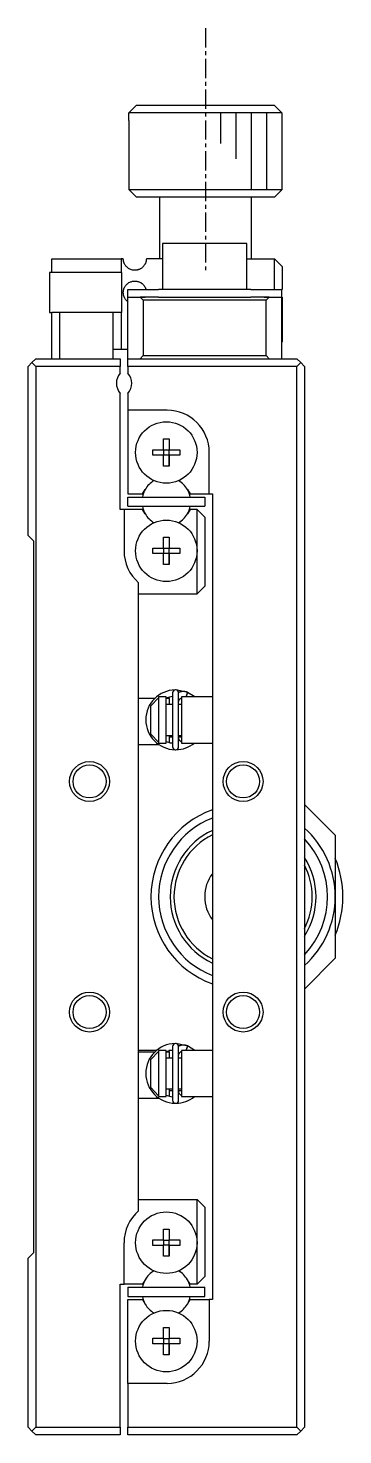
# Model space of a CAD drawing. Extents: x 10 to 386, y 10 to 240.
# Drawn here: x 35.8 to 56.2, y 100.8 to 192.2 of the extents above; entities that cross this region are included whole.
import ezdxf

# ---------------------------------------------------------------- set-up
doc = ezdxf.new("R2010")
doc.units = 0
doc.linetypes.add('CENTER', pattern=[2, 1.25, -0.25, 0.25, -0.25])
doc.layers.get('0').update_dxf_attribs({"linetype": 'CONTINUOUS'})
doc.layers.add('CENTER', color=1, linetype='CENTER')

msp = doc.modelspace()

# ---------------------------------------------------------------- linework, layer by layer
at = {"color": 7, "linetype": 'CONTINUOUS'}
for p, q in [((42.316026, 186.75), (42.817814, 187.25)), ((42.316026, 186.25), (42.316026, 186.75)), ((52.283975, 186.75), (42.316026, 186.75)), ((42.817814, 187.25), (51.782187, 187.25)), ((51.782187, 187.25), (52.283975, 186.75)), ((52.283975, 186.75), (52.283975, 186.25)), ((42.300001, 186.25), (42.316026, 186.25)), ((42.300001, 186.25), (42.300001, 181.75)), ((52.283975, 186.25), (52.300001, 186.25)), ((52.300001, 181.75), (52.300001, 186.25)), ((42.300001, 181.75), (52.300001, 181.75)), ((42.300001, 181.75), (42.800001, 181.25)), ((51.800001, 181.25), (42.800001, 181.25)), ((44.300001, 181.25), (44.300001, 177.25)), ((50.300001, 177.25), (50.300001, 181.25)), ((51.800001, 181.25), (52.300001, 181.75)), ((50.000001, 178.25), (44.500001, 178.25)), ((44.500001, 178.25), (44.500001, 175.25)), ((50.000001, 175.25), (50.000001, 178.25)), ((37.300001, 177.25), (41.8, 177.25)), ((37.300001, 176.35), (37.300001, 177.25)), ((41.8, 177.25), (41.8, 176.35)), ((41.95, 177.25), (41.8, 177.25)), ((41.950105, 177.237609), (41.95, 177.25)), ((41.950414, 177.225229), (41.950105, 177.237609)), ((41.950923, 177.212906), (41.950414, 177.225229)), ((41.951625, 177.200687), (41.950923, 177.212906)), ((41.952517, 177.188617), (41.951625, 177.200687)), ((41.95394, 177.173249), (41.952517, 177.188617)), ((41.955653, 177.158135), (41.95394, 177.173249)), ((41.957635, 177.143304), (41.955653, 177.158135)), ((41.959866, 177.128788), (41.957635, 177.143304)), ((41.962323, 177.114617), (41.959866, 177.128788)), ((41.964986, 177.100822), (41.962323, 177.114617)), ((41.971191, 177.072914), (41.964986, 177.100822)), ((41.978156, 177.046292), (41.971191, 177.072914)), ((41.985806, 177.020881), (41.978156, 177.046292)), ((41.994066, 176.996601), (41.985806, 177.020881)), ((42.002863, 176.973377), (41.994066, 176.996601)), ((42.012122, 176.95113), (42.002863, 176.973377)), ((42.031822, 176.909322), (42.012122, 176.95113)), ((42.053223, 176.870262), (42.031822, 176.909322)), ((42.0762, 176.83362), (42.053223, 176.870262)), ((42.107046, 176.790714), (42.0762, 176.83362)), ((42.140252, 176.750753), (42.107046, 176.790714)), ((42.175758, 176.713617), (42.140252, 176.750753)), ((42.213506, 176.679191), (42.175758, 176.713617)), ((42.252362, 176.648227), (42.213506, 176.679191)), ((42.293395, 176.619769), (42.252362, 176.648227)), ((42.336563, 176.593933), (42.293395, 176.619769)), ((43.078987, 176.602847), (43.047313, 176.585301)), ((43.110226, 176.622173), (43.078987, 176.602847)), ((43.140876, 176.643279), (43.110226, 176.622173)), ((43.170784, 176.666165), (43.140876, 176.643279)), ((43.197583, 176.688853), (43.170784, 176.666165)), ((43.223655, 176.713139), (43.197583, 176.688853)), ((43.248858, 176.73895), (43.223655, 176.713139)), ((43.273049, 176.766213), (43.248858, 176.73895)), ((43.296086, 176.794855), (43.273049, 176.766213)), ((43.317825, 176.824803), (43.296086, 176.794855)), ((43.333138, 176.847963), (43.317825, 176.824803)), ((43.347678, 176.871837), (43.333138, 176.847963)), ((43.361394, 176.896369), (43.347678, 176.871837)), ((43.374235, 176.921507), (43.361394, 176.896369)), ((43.38586, 176.946531), (43.374235, 176.921507)), ((43.396608, 176.972095), (43.38586, 176.946531)), ((43.406443, 176.998135), (43.396608, 176.972095)), ((43.415326, 177.024591), (43.406443, 176.998135)), ((43.423459, 177.052253), (43.415326, 177.024591)), ((43.430547, 177.08031), (43.423459, 177.052253)), ((43.436564, 177.108683), (43.430547, 177.08031)), ((43.441484, 177.137295), (43.436564, 177.108683)), ((43.445198, 177.165283), (43.441484, 177.137295)), ((43.447861, 177.193447), (43.445198, 177.165283)), ((43.449464, 177.221711), (43.447861, 177.193447)), ((43.45, 177.25), (43.449464, 177.221711)), ((44.500001, 177.25), (43.45, 177.25)), ((50.000001, 177.25), (51.8, 177.25)), ((51.8, 175.25), (51.8, 177.25)), ((52.3, 176.75), (51.8, 177.25)), ((52.3, 176.75), (52.3, 175.25)), ((37.150001, 176.35), (37.15, 173.75)), ((41.850001, 176.35), (37.150001, 176.35)), ((41.85, 173.75), (41.850001, 176.35)), ((42.267207, 175.662534), (42.31646, 175.69452)), ((42.31646, 175.69452), (42.368618, 175.722819)), ((42.381823, 176.570837), (42.336563, 176.593933)), ((42.368618, 175.722819), (42.410688, 175.741954)), ((42.431668, 176.549643), (42.381823, 176.570837)), ((42.410688, 175.741954), (42.454504, 175.758687)), ((42.483842, 176.531823), (42.431668, 176.549643)), ((42.454504, 175.758687), (42.499989, 175.772841)), ((42.538225, 176.517655), (42.483842, 176.531823)), ((42.499989, 175.772841), (42.547071, 175.784243)), ((42.579284, 176.509779), (42.538225, 176.517655)), ((42.547071, 175.784243), (42.592421, 175.792236)), ((42.621489, 176.504121), (42.579284, 176.509779)), ((42.592421, 175.792236), (42.639228, 175.797515)), ((42.664734, 176.50083), (42.621489, 176.504121)), ((42.639228, 175.797515), (42.6873, 175.799872)), ((42.708912, 176.500053), (42.664734, 176.50083)), ((42.6873, 175.799872), (42.736448, 175.799101)), ((42.753915, 176.501942), (42.708912, 176.500053)), ((42.736448, 175.799101), (42.786481, 175.794994)), ((42.799707, 176.506659), (42.753915, 176.501942)), ((42.786481, 175.794994), (42.837207, 175.787343)), ((42.846089, 176.514366), (42.799707, 176.506659)), ((42.837207, 175.787343), (42.877221, 175.778759)), ((42.880212, 176.521975), (42.846089, 176.514366)), ((42.877221, 175.778759), (42.917494, 175.76777)), ((42.914532, 176.531342), (42.880212, 176.521975)), ((42.948927, 176.542517), (42.914532, 176.531342)), ((42.917494, 175.76777), (42.957839, 175.754286)), ((42.983272, 176.555552), (42.948927, 176.542517)), ((42.957839, 175.754286), (42.988852, 175.742142)), ((43.015357, 176.569536), (42.983272, 176.555552)), ((42.988852, 175.742142), (43.019779, 175.728405)), ((43.047313, 176.585301), (43.015357, 176.569536)), ((43.019779, 175.728405), (43.050497, 175.713059)), ((43.050497, 175.713059), (43.080887, 175.696085)), ((43.080887, 175.696085), (43.105119, 175.68117)), ((43.105119, 175.68117), (43.129051, 175.66515)), ((41.950004, 175.052242), (41.950109, 175.0627)), ((41.950045, 175.041789), (41.950004, 175.052242)), ((41.95024, 175.031085), (41.950045, 175.041789)), ((41.950109, 175.0627), (41.950358, 175.073134)), ((41.950586, 175.020409), (41.95024, 175.031085)), ((41.950358, 175.073134), (41.95075, 175.083513)), ((41.95108, 175.009792), (41.950586, 175.020409)), ((41.95075, 175.083513), (41.951302, 175.094149)), ((41.951719, 174.999264), (41.95108, 175.009792)), ((41.951302, 175.094149), (41.951999, 175.104708)), ((41.952759, 174.985743), (41.951719, 174.999264)), ((41.951999, 175.104708), (41.952837, 175.115167)), ((41.954026, 174.972403), (41.952759, 174.985743)), ((41.952837, 175.115167), (41.95381, 175.125499)), ((41.95381, 175.125499), (41.955249, 175.138565)), ((41.955507, 174.959288), (41.954026, 174.972403)), ((41.955249, 175.138565), (41.95689, 175.151416)), ((41.957649, 174.943166), (41.955507, 174.959288)), ((41.95689, 175.151416), (41.95872, 175.16403)), ((41.96009, 174.927404), (41.957649, 174.943166)), ((41.95872, 175.16403), (41.960726, 175.176384)), ((41.962805, 174.912015), (41.96009, 174.927404)), ((41.960726, 175.176384), (41.963739, 175.192897)), ((41.965771, 174.897013), (41.962805, 174.912015)), ((41.963739, 175.192897), (41.967039, 175.208956)), ((41.968965, 174.88241), (41.965771, 174.897013)), ((41.967039, 175.208956), (41.970597, 175.224556)), ((41.972363, 174.868221), (41.968965, 174.88241)), ((41.970597, 175.224556), (41.977894, 175.252702)), ((41.98019, 174.839303), (41.972363, 174.868221)), ((41.977894, 175.252702), (41.985937, 175.27952)), ((41.988801, 174.811799), (41.98019, 174.839303)), ((41.985937, 175.27952), (41.994661, 175.305102)), ((41.998119, 174.785602), (41.988801, 174.811799)), ((41.994661, 175.305102), (42.003999, 175.329544)), ((42.008069, 174.760604), (41.998119, 174.785602)), ((42.003999, 175.329544), (42.013886, 175.352937)), ((42.013886, 175.352937), (42.024256, 175.375377)), ((42.024256, 175.375377), (42.050803, 175.425782)), ((42.050803, 175.425782), (42.07997, 175.472476)), ((42.07997, 175.472476), (42.111662, 175.515704)), ((42.111662, 175.515704), (42.145782, 175.555712)), ((42.145782, 175.555712), (42.182235, 175.592745)), ((42.182235, 175.592745), (42.220924, 175.627049)), ((42.220924, 175.627049), (42.267207, 175.662534)), ((42.250001, 174.75), (42.250001, 175.25)), ((42.250001, 175.25), (44.250001, 175.25)), ((43.129051, 175.66515), (43.152605, 175.648035)), ((43.152605, 175.648035), (43.175703, 175.629834)), ((43.175703, 175.629834), (43.198911, 175.609985)), ((43.198911, 175.609985), (43.22154, 175.58897)), ((43.22154, 175.58897), (43.243496, 175.566825)), ((43.243496, 175.566825), (43.264685, 175.54359)), ((43.264685, 175.54359), (43.284546, 175.519895)), ((43.284546, 175.519895), (43.303583, 175.495173)), ((43.303583, 175.495173), (43.321712, 175.469487)), ((43.321712, 175.469487), (43.33885, 175.442902)), ((43.33885, 175.442902), (43.355509, 175.414419)), ((43.355509, 175.414419), (43.371011, 175.385011)), ((43.371011, 175.385011), (43.385277, 175.354777)), ((43.385277, 175.354777), (43.39823, 175.323817)), ((43.39823, 175.323817), (43.407256, 175.299576)), ((43.407256, 175.299576), (43.415469, 175.274953)), ((43.415469, 175.274953), (43.422842, 175.25)), ((50.25, 175.25), (44.250001, 175.25)), ((50.25, 175.25), (52.25, 175.25)), ((52.25, 175.25), (52.25, 174.75)), ((52.3, 175.25), (52.25, 175.25)), ((42.018575, 174.736696), (42.008069, 174.760604)), ((42.041432, 174.691047), (42.018575, 174.736696)), ((42.066377, 174.648595), (42.041432, 174.691047)), ((42.093298, 174.609014), (42.066377, 174.648595)), ((42.122077, 174.571979), (42.093298, 174.609014)), ((42.162224, 174.527203), (42.122077, 174.571979)), ((42.2055, 174.486094), (42.162224, 174.527203)), ((42.249942, 174.450044), (42.2055, 174.486094)), ((42.25, 170.75), (42.25, 174.75)), ((42.25, 174.75), (43.05, 174.75)), ((43.25, 174.55), (43.05, 174.75)), ((43.05, 174.75), (43.378221, 174.75)), ((43.387092, 174.75), (43.050001, 174.75)), ((43.25, 174.55), (43.25, 170.95)), ((51.250001, 174.55), (43.250001, 174.55)), ((44.250001, 174.75), (43.387092, 174.75)), ((44.250001, 174.75), (50.25, 174.75)), ((51.12178, 174.75), (50.25, 174.75)), ((51.12178, 174.75), (51.450001, 174.75)), ((51.450001, 174.75), (51.12178, 174.75)), ((51.450001, 174.75), (51.250001, 174.55)), ((51.250001, 170.95), (51.250001, 174.55)), ((51.450001, 174.75), (52.250001, 174.75)), ((52.25, 174.75), (52.3, 174.75)), ((52.250001, 174.75), (52.250001, 170.75)), ((52.3, 174.75), (52.3, 171.85)), ((37.15, 173.75), (37.3, 173.75)), ((37.300001, 170.75), (37.300001, 173.75)), ((37.800001, 173.75), (37.300001, 173.75)), ((37.800001, 173.75), (37.800001, 170.75)), ((41.3, 173.75), (37.800001, 173.75)), ((41.3, 171.35), (41.3, 173.75)), ((41.8, 173.75), (41.3, 173.75)), ((41.8, 173.75), (41.8, 171.35)), ((41.800001, 173.75), (41.85, 173.75)), ((41.3, 170.75), (41.3, 171.35)), ((41.8, 171.35), (41.3, 171.35)), ((42.25, 171.35), (41.8, 171.35)), ((52.250001, 171.8), (52.3, 171.85)), ((36.000001, 170.5), (35.750001, 170.25)), ((35.750001, 159.25), (35.750001, 170.25)), ((36.25, 170.25), (36, 170.5)), ((36.000001, 170.5), (36.25, 170.75)), ((36.25, 170.75), (41.75, 170.75)), ((36.25, 170.25), (36.25, 101.25)), ((41.75, 170.25), (36.25, 170.25)), ((41.75, 170.75), (41.75, 170.25)), ((41.75, 169.811438), (41.75, 170.25)), ((42.25, 170.75), (53.25, 170.75)), ((42.25, 170.25), (42.25, 170.75)), ((42.25, 170.25), (42.25, 169.811438)), ((53.250001, 170.25), (42.250001, 170.25)), ((43.05, 170.75), (43.25, 170.95)), ((43.25, 170.95), (51.25, 170.95)), ((51.250001, 170.95), (51.450001, 170.75)), ((53.250001, 170.75), (53.500001, 170.5)), ((53.500001, 170.5), (53.250001, 170.25)), ((53.250001, 101.25), (53.250001, 170.25)), ((53.750001, 170.25), (53.500001, 170.5)), ((53.750001, 170.25), (53.750001, 101.25)), ((41.750001, 160.95), (41.75, 168.488562)), ((42.25, 168.488562), (42.25, 167.4)), ((44.8, 167.4), (42.25, 167.4)), ((42.25, 167.4), (42.250001, 161.95)), ((43.863639, 164.83), (44.570001, 164.83)), ((43.863639, 164.47), (43.863639, 164.83)), ((44.570001, 165.536361), (44.930001, 165.536361)), ((44.570001, 164.83), (44.570001, 165.536361)), ((44.580373, 164.819628), (44.570001, 164.83)), ((44.580373, 164.480372), (44.580373, 164.819628)), ((44.580373, 164.819628), (44.919628, 164.819628)), ((44.919628, 164.819628), (44.930001, 164.83)), ((44.919628, 164.819628), (44.919628, 164.480372)), ((44.930001, 165.536361), (44.930001, 164.83)), ((44.930001, 165.536361), (44.930001, 164.83)), ((44.930001, 164.83), (45.636362, 164.83)), ((45.636362, 164.83), (45.636362, 164.47)), ((44.570001, 164.47), (43.863639, 164.47)), ((44.580373, 164.480372), (44.570001, 164.47)), ((44.570001, 163.763639), (44.570001, 164.47)), ((44.919628, 164.480372), (44.580373, 164.480372)), ((44.919628, 164.480372), (44.930001, 164.47)), ((44.930001, 164.47), (44.930001, 163.763639)), ((45.636362, 164.47), (44.930001, 164.47)), ((44.930001, 163.763639), (44.930001, 164.47)), ((47.55, 161.95), (47.55, 164.65)), ((44.930001, 163.763639), (44.570001, 163.763639)), ((43.205589, 161.95), (43.375185, 162.24375)), ((46.124816, 162.24375), (46.294412, 161.95)), ((42.25, 161.95), (43.205589, 161.95)), ((42.25, 161.75), (47.25, 161.75)), ((42.25, 161.15), (42.25, 161.75)), ((42.25, 161.15), (47.25, 161.15)), ((46.294412, 161.95), (47.550001, 161.95)), ((47.25, 161.75), (47.25, 161.15)), ((47.55, 161.95), (47.75, 161.95)), ((47.75, 161.95), (47.75, 109.55)), ((42, 160.95), (41.750001, 160.95)), ((42, 160.95), (42, 158.25)), ((43.205589, 160.95), (42, 160.95)), ((43.375185, 160.65625), (43.205589, 160.95)), ((46.294412, 160.95), (46.124816, 160.65625)), ((46.75, 160.95), (46.294412, 160.95)), ((46.75, 158.25), (46.750001, 160.95)), ((46.75, 160.95), (47.25, 160.45)), ((47.25, 160.45), (47.25, 155.95)), ((35.750001, 159.25), (36.1, 158.9)), ((36.1, 158.9), (36.1, 112.6)), ((43.863639, 158.43), (44.570001, 158.43)), ((43.863639, 158.07), (43.863639, 158.43)), ((44.570001, 159.136361), (44.930001, 159.136361)), ((44.570001, 158.43), (44.570001, 159.136361)), ((44.580373, 158.419628), (44.570001, 158.43)), ((44.580373, 158.080372), (44.580373, 158.419628)), ((44.580373, 158.419628), (44.919628, 158.419628)), ((44.919628, 158.419628), (44.930001, 158.43)), ((44.919628, 158.419628), (44.919628, 158.080372)), ((44.930001, 159.136361), (44.930001, 158.43)), ((44.930001, 159.136361), (44.930001, 158.43)), ((44.930001, 158.43), (45.636362, 158.43)), ((45.636362, 158.43), (45.636362, 158.07)), ((44.570001, 158.07), (43.863639, 158.07)), ((44.580373, 158.080372), (44.570001, 158.07)), ((44.570001, 157.363639), (44.570001, 158.07)), ((44.919628, 158.080372), (44.580373, 158.080372)), ((44.919628, 158.080372), (44.930001, 158.07)), ((44.930001, 158.07), (44.930001, 157.363639)), ((45.636362, 158.07), (44.930001, 158.07)), ((44.930001, 157.363639), (44.930001, 158.07)), ((46.750001, 155.45), (46.75, 158.25)), ((44.930001, 157.363639), (44.570001, 157.363639)), ((42.950001, 148.225), (42.95, 156.170938)), ((47.25, 155.95), (46.750001, 155.45)), ((42.950001, 155.45), (46.750001, 155.45)), ((46.131193, 149.042969), (45.383655, 149.203626)), ((43.998683, 148.65), (42.95, 148.65)), ((43.75, 148.166515), (44.25, 148.695683)), ((44.25, 148.75), (44.25, 148.695683)), ((44.75, 148.75), (44.25, 148.75)), ((44.25, 148.695683), (44.25, 145.804317)), ((44.749811, 148.692321), (45.161485, 148.803536)), ((44.75, 145.75), (44.75, 148.75)), ((44.95, 148.65), (44.75, 148.65)), ((45.161507, 148.25), (44.75, 148.25)), ((44.95, 148.25), (44.95, 148.65)), ((45.161507, 149.009909), (45.161507, 145.509909)), ((45.558139, 149.037204), (45.549991, 149.033279)), ((45.551507, 145.509909), (45.551507, 149.009909)), ((45.551507, 148.408228), (45.551841, 148.422462)), ((45.75, 148.25), (45.551507, 148.25)), ((45.551841, 148.422462), (45.552903, 148.437451)), ((45.552903, 148.437451), (45.55469, 148.452369)), ((45.55469, 148.452369), (45.557198, 148.467181)), ((45.557198, 148.467181), (45.560422, 148.481853)), ((45.589512, 149.051115), (45.558139, 149.037204)), ((45.560422, 148.481853), (45.564355, 148.496349)), ((45.564355, 148.496349), (45.568987, 148.510635)), ((45.568987, 148.510635), (45.574309, 148.524678)), ((45.574309, 148.524678), (45.580309, 148.538444)), ((45.580309, 148.538444), (45.586974, 148.551901)), ((45.586974, 148.551901), (45.594288, 148.565015)), ((45.621527, 149.063441), (45.589512, 149.051115)), ((45.594288, 148.565015), (45.602237, 148.577755)), ((45.602237, 148.577755), (45.610801, 148.59009)), ((45.610801, 148.59009), (45.619963, 148.601989)), ((45.619963, 148.601989), (45.629701, 148.613423)), ((45.654107, 149.07415), (45.621527, 149.063441)), ((45.629701, 148.613423), (45.639994, 148.624363)), ((45.639994, 148.624363), (45.650818, 148.634781)), ((45.650818, 148.634781), (45.662148, 148.644649)), ((45.687172, 149.083217), (45.654107, 149.07415)), ((45.662148, 148.644649), (45.673957, 148.653944)), ((45.673957, 148.653944), (45.686219, 148.662638)), ((45.686219, 148.662638), (45.698904, 148.67071)), ((45.72064, 149.090621), (45.687172, 149.083217)), ((45.698904, 148.67071), (45.711981, 148.678138)), ((45.711981, 148.678138), (45.725418, 148.6849)), ((45.75443, 149.096344), (45.72064, 149.090621)), ((45.725418, 148.6849), (45.739184, 148.690978)), ((45.739184, 148.690978), (45.749978, 148.695178)), ((45.75, 148.75), (45.75, 145.75)), ((47.75, 148.75), (45.75, 148.75)), ((45.788459, 149.100371), (45.75443, 149.096344)), ((45.822644, 149.102693), (45.788459, 149.100371)), ((45.856901, 149.103304), (45.822644, 149.102693)), ((45.891147, 149.102203), (45.856901, 149.103304)), ((45.925298, 149.099392), (45.891147, 149.102203)), ((45.95927, 149.094877), (45.925298, 149.099392)), ((45.992981, 149.08867), (45.95927, 149.094877)), ((46.026347, 149.080784), (45.992981, 149.08867)), ((46.021911, 148.761398), (46.015732, 148.75)), ((46.028245, 148.773513), (46.021911, 148.761398)), ((46.13058, 149.043246), (46.026301, 148.74999)), ((46.059287, 149.071239), (46.026347, 149.080784)), ((46.034693, 148.786263), (46.028245, 148.773513)), ((46.04121, 148.799565), (46.034693, 148.786263)), ((46.047754, 148.813328), (46.04121, 148.799565)), ((46.054281, 148.827461), (46.047754, 148.813328)), ((46.060747, 148.84187), (46.054281, 148.827461)), ((46.091718, 149.060057), (46.059287, 149.071239)), ((46.067109, 148.856458), (46.060747, 148.84187)), ((46.073325, 148.871128), (46.067109, 148.856458)), ((46.079353, 148.885781), (46.073325, 148.871128)), ((46.085153, 148.900321), (46.079353, 148.885781)), ((46.090685, 148.914649), (46.085153, 148.900321)), ((46.095914, 148.92867), (46.090685, 148.914649)), ((46.121894, 149.047982), (46.091718, 149.060057)), ((46.100804, 148.942291), (46.095914, 148.92867)), ((46.105322, 148.95542), (46.100804, 148.942291)), ((46.109438, 148.96797), (46.105322, 148.95542)), ((46.113126, 148.979857), (46.109438, 148.96797)), ((46.116359, 148.991001), (46.113126, 148.979857)), ((46.119117, 149.001328), (46.116359, 148.991001)), ((46.121381, 149.010769), (46.119117, 149.001328)), ((46.120628, 149.04825), (46.122567, 149.047593)), ((46.123136, 149.019261), (46.121381, 149.010769)), ((46.604438, 148.750223), (46.121475, 149.047171)), ((46.122567, 149.047593), (46.123989, 149.045741)), ((46.124371, 149.026747), (46.123136, 149.019261)), ((46.123989, 149.045741), (46.124885, 149.042706)), ((46.125076, 149.033177), (46.124371, 149.026747)), ((46.124885, 149.042706), (46.125248, 149.038509)), ((46.125248, 149.038509), (46.125076, 149.033177)), ((46.15077, 149.034342), (46.131193, 149.042969)), ((42.950001, 146.075), (42.950001, 148.225)), ((43.75, 146.333485), (43.75, 148.166515)), ((42.95, 145.65), (44.267928, 145.65)), ((42.950001, 125.225), (42.950001, 146.075)), ((44.25, 145.804317), (43.75, 146.333485)), ((44.25, 145.804317), (44.25, 145.75)), ((44.25, 145.75), (44.75, 145.75)), ((45.161452, 145.716596), (44.749851, 145.827142)), ((44.75, 146.25), (45.161507, 146.25)), ((44.95, 145.758123), (44.95, 146.25)), ((44.95, 146.15), (45.161507, 146.15)), ((44.984236, 145.750002), (44.983897, 145.750002)), ((45.161507, 145.750002), (44.984473, 145.750002)), ((45.551507, 146.25), (45.75, 146.25)), ((45.551507, 146.15), (45.75, 146.15)), ((45.55159, 146.104552), (45.551507, 146.111589)), ((45.552303, 146.089539), (45.55159, 146.104552)), ((45.553744, 146.074577), (45.552303, 146.089539)), ((45.55591, 146.059699), (45.553744, 146.074577)), ((45.558796, 146.044943), (45.55591, 146.059699)), ((45.562396, 146.030341), (45.558796, 146.044943)), ((45.566703, 146.01593), (45.562396, 146.030341)), ((45.571709, 146.001744), (45.566703, 146.01593)), ((45.577401, 145.987816), (45.571709, 146.001744)), ((45.583769, 145.974181), (45.577401, 145.987816)), ((45.590798, 145.960871), (45.583769, 145.974181)), ((45.598474, 145.94792), (45.590798, 145.960871)), ((45.606778, 145.93536), (45.598474, 145.94792)), ((45.615693, 145.923223), (45.606778, 145.93536)), ((45.625199, 145.911538), (45.615693, 145.923223)), ((45.635274, 145.900336), (45.625199, 145.911538)), ((45.645895, 145.889647), (45.635274, 145.900336)), ((45.657037, 145.879497), (45.645895, 145.889647)), ((45.668674, 145.869914), (45.657037, 145.879497)), ((45.680777, 145.860924), (45.668674, 145.869914)), ((45.693319, 145.852551), (45.680777, 145.860924)), ((45.706268, 145.844817), (45.693319, 145.852551)), ((45.719592, 145.837745), (45.706268, 145.844817)), ((45.733257, 145.831354), (45.719592, 145.837745)), ((45.74723, 145.825663), (45.733257, 145.831354)), ((45.749981, 145.824638), (45.74723, 145.825663)), ((45.75, 145.75), (47.75, 145.75)), ((46.063649, 145.449978), (46.064961, 145.450405)), ((46.064961, 145.450405), (46.066138, 145.45079)), ((46.066138, 145.45079), (46.067401, 145.451207)), ((46.067401, 145.451207), (46.069494, 145.451903)), ((46.069494, 145.451903), (46.072134, 145.452791)), ((46.072134, 145.452791), (46.073184, 145.453148)), ((46.073184, 145.453148), (46.075101, 145.453804)), ((46.075101, 145.453804), (46.076294, 145.454216)), ((46.076294, 145.454216), (46.080603, 145.455723)), ((46.080603, 145.455723), (46.082031, 145.45623)), ((46.082031, 145.45623), (46.084844, 145.457238)), ((46.084844, 145.457238), (46.121894, 145.471835)), ((46.118163, 145.472097), (46.120628, 145.471567)), ((46.120628, 145.471567), (46.120323, 145.472295)), ((46.121894, 145.471835), (46.120628, 145.471567)), ((46.121663, 145.472726), (46.139585, 145.480508)), ((55.750001, 139.75), (53.75, 141.75)), ((55.750001, 139.75), (55.750001, 135.75)), ((55.750001, 135.75), (55.750001, 131.75)), ((53.750001, 129.75), (55.750001, 131.75)), ((43.998683, 125.65), (42.95, 125.65)), ((44.108281, 125.75), (42.950001, 125.75)), ((43.75, 125.166515), (44.25, 125.695683)), ((44.108556, 125.75), (44.10845, 125.75)), ((44.108818, 125.75), (44.108716, 125.75)), ((44.25, 125.75), (44.25, 125.695683)), ((44.75, 125.75), (44.25, 125.75)), ((44.25, 125.695683), (44.25, 122.804317)), ((44.749811, 125.692321), (45.161485, 125.803536)), ((44.75, 122.75), (44.75, 125.75)), ((44.95, 125.65), (44.75, 125.65)), ((45.161507, 125.75), (44.911708, 125.75)), ((44.95, 125.25), (44.95, 125.65)), ((45.161507, 126.009909), (45.161507, 122.509909)), ((46.15077, 126.034342), (45.383655, 126.203626)), ((45.558139, 126.037204), (45.549991, 126.033279)), ((45.551507, 122.509909), (45.551507, 126.009909)), ((45.551507, 125.408228), (45.551841, 125.422462)), ((45.551841, 125.422462), (45.552903, 125.437451)), ((45.552903, 125.437451), (45.55469, 125.452369)), ((45.55469, 125.452369), (45.557198, 125.467181)), ((45.557198, 125.467181), (45.560422, 125.481853)), ((45.589512, 126.051115), (45.558139, 126.037204)), ((45.560422, 125.481853), (45.564355, 125.496349)), ((45.564355, 125.496349), (45.568987, 125.510635)), ((45.568987, 125.510635), (45.574309, 125.524678)), ((45.574309, 125.524678), (45.580309, 125.538444)), ((45.580309, 125.538444), (45.586974, 125.551901)), ((45.586974, 125.551901), (45.594288, 125.565015)), ((45.621527, 126.063441), (45.589512, 126.051115)), ((45.594288, 125.565015), (45.602237, 125.577755)), ((45.602237, 125.577755), (45.610801, 125.59009)), ((45.610801, 125.59009), (45.619963, 125.601989)), ((45.619963, 125.601989), (45.629701, 125.613423)), ((45.654107, 126.07415), (45.621527, 126.063441)), ((45.629701, 125.613423), (45.639994, 125.624363)), ((45.639994, 125.624363), (45.650818, 125.634781)), ((45.650818, 125.634781), (45.662148, 125.644649)), ((45.687172, 126.083217), (45.654107, 126.07415)), ((45.662148, 125.644649), (45.673957, 125.653944)), ((45.673957, 125.653944), (45.686219, 125.662638)), ((45.686219, 125.662638), (45.698904, 125.67071)), ((45.72064, 126.090621), (45.687172, 126.083217)), ((45.698904, 125.67071), (45.711981, 125.678138)), ((45.711981, 125.678138), (45.725418, 125.6849)), ((45.75443, 126.096344), (45.72064, 126.090621)), ((45.725418, 125.6849), (45.739184, 125.690978)), ((45.739184, 125.690978), (45.749978, 125.695178)), ((45.75, 125.75), (45.75, 122.75)), ((47.75, 125.75), (45.75, 125.75)), ((45.788459, 126.100371), (45.75443, 126.096344)), ((45.822644, 126.102693), (45.788459, 126.100371)), ((45.856901, 126.103304), (45.822644, 126.102693)), ((45.891147, 126.102203), (45.856901, 126.103304)), ((45.925298, 126.099392), (45.891147, 126.102203)), ((45.95927, 126.094877), (45.925298, 126.099392)), ((45.992981, 126.08867), (45.95927, 126.094877)), ((46.026347, 126.080784), (45.992981, 126.08867)), ((46.021911, 125.761398), (46.015732, 125.75)), ((46.028245, 125.773513), (46.021911, 125.761398)), ((46.13058, 126.043246), (46.026301, 125.74999)), ((46.059287, 126.071239), (46.026347, 126.080784)), ((46.034693, 125.786263), (46.028245, 125.773513)), ((46.04121, 125.799565), (46.034693, 125.786263)), ((46.047754, 125.813328), (46.04121, 125.799565)), ((46.054281, 125.827461), (46.047754, 125.813328)), ((46.060747, 125.84187), (46.054281, 125.827461)), ((46.091718, 126.060057), (46.059287, 126.071239)), ((46.067109, 125.856458), (46.060747, 125.84187)), ((46.073325, 125.871128), (46.067109, 125.856458)), ((46.079353, 125.885781), (46.073325, 125.871128)), ((46.085153, 125.900321), (46.079353, 125.885781)), ((46.090685, 125.914649), (46.085153, 125.900321)), ((46.095914, 125.92867), (46.090685, 125.914649)), ((46.121894, 126.047982), (46.091718, 126.060057)), ((46.100804, 125.942291), (46.095914, 125.92867)), ((46.105322, 125.95542), (46.100804, 125.942291)), ((46.109438, 125.96797), (46.105322, 125.95542)), ((46.113126, 125.979857), (46.109438, 125.96797)), ((46.116359, 125.991001), (46.113126, 125.979857)), ((46.119117, 126.001328), (46.116359, 125.991001)), ((46.121381, 126.010769), (46.119117, 126.001328)), ((46.120628, 126.04825), (46.122567, 126.047593)), ((46.123136, 126.019261), (46.121381, 126.010769)), ((46.604438, 125.750223), (46.121475, 126.047171)), ((46.122567, 126.047593), (46.123989, 126.045741)), ((46.124371, 126.026747), (46.123136, 126.019261)), ((46.123989, 126.045741), (46.124885, 126.042706)), ((46.125076, 126.033177), (46.124371, 126.026747)), ((46.124885, 126.042706), (46.125248, 126.038509)), ((46.125248, 126.038509), (46.125076, 126.033177)), ((42.950001, 123.075), (42.950001, 125.225)), ((43.75, 123.333485), (43.75, 125.166515)), ((45.161507, 125.25), (44.75, 125.25)), ((45.75, 125.25), (45.551507, 125.25)), ((42.95, 122.65), (44.267928, 122.65)), ((42.950001, 115.329062), (42.950001, 123.075)), ((44.25, 122.804317), (43.75, 123.333485)), ((44.25, 122.804317), (44.25, 122.75)), ((44.25, 122.75), (44.75, 122.75)), ((45.161452, 122.716596), (44.749851, 122.827142)), ((44.75, 123.25), (45.161507, 123.25)), ((44.95, 122.758123), (44.95, 123.25)), ((44.95, 123.15), (45.161507, 123.15)), ((45.551507, 123.25), (45.75, 123.25)), ((45.551507, 123.15), (45.75, 123.15)), ((45.55159, 123.104552), (45.551507, 123.111589)), ((45.552303, 123.089539), (45.55159, 123.104552)), ((45.553744, 123.074577), (45.552303, 123.089539)), ((45.55591, 123.059699), (45.553744, 123.074577)), ((45.558796, 123.044943), (45.55591, 123.059699)), ((45.562396, 123.030341), (45.558796, 123.044943)), ((45.566703, 123.01593), (45.562396, 123.030341)), ((45.571709, 123.001744), (45.566703, 123.01593)), ((45.577401, 122.987816), (45.571709, 123.001744)), ((45.583769, 122.974181), (45.577401, 122.987816)), ((45.590798, 122.960871), (45.583769, 122.974181)), ((45.598474, 122.94792), (45.590798, 122.960871)), ((45.606778, 122.93536), (45.598474, 122.94792)), ((45.615693, 122.923223), (45.606778, 122.93536)), ((45.625199, 122.911538), (45.615693, 122.923223)), ((45.635274, 122.900336), (45.625199, 122.911538)), ((45.645895, 122.889647), (45.635274, 122.900336)), ((45.657037, 122.879497), (45.645895, 122.889647)), ((45.668674, 122.869914), (45.657037, 122.879497)), ((45.680777, 122.860924), (45.668674, 122.869914)), ((45.693319, 122.852551), (45.680777, 122.860924)), ((45.706268, 122.844817), (45.693319, 122.852551)), ((45.719592, 122.837745), (45.706268, 122.844817)), ((45.733257, 122.831354), (45.719592, 122.837745)), ((45.74723, 122.825663), (45.733257, 122.831354)), ((45.749981, 122.824638), (45.74723, 122.825663)), ((45.75, 122.75), (47.75, 122.75)), ((46.063649, 122.449978), (46.064961, 122.450405)), ((46.064961, 122.450405), (46.066138, 122.45079)), ((46.066138, 122.45079), (46.067401, 122.451207)), ((46.067401, 122.451207), (46.069494, 122.451903)), ((46.069494, 122.451903), (46.072134, 122.452791)), ((46.072134, 122.452791), (46.073184, 122.453148)), ((46.073184, 122.453148), (46.075101, 122.453804)), ((46.075101, 122.453804), (46.076294, 122.454216)), ((46.076294, 122.454216), (46.080603, 122.455723)), ((46.080603, 122.455723), (46.082031, 122.45623)), ((46.082031, 122.45623), (46.084844, 122.457238)), ((46.084844, 122.457238), (46.121894, 122.471835)), ((46.118163, 122.472097), (46.120628, 122.471567)), ((46.120628, 122.471567), (46.120323, 122.472295)), ((46.121894, 122.471835), (46.120628, 122.471567)), ((46.121663, 122.472726), (46.139585, 122.480508)), ((46.129303, 122.476775), (46.130763, 122.476651)), ((42.950001, 116.05), (46.75, 116.05)), ((46.75, 113.25), (46.75, 116.05)), ((46.75, 116.05), (47.25, 115.55)), ((47.25, 115.55), (47.25, 111.05)), ((44.570001, 114.136361), (44.930001, 114.136361)), ((44.570001, 113.43), (44.570001, 114.136361)), ((44.930001, 114.136361), (44.930001, 113.43)), ((44.930001, 114.136361), (44.930001, 113.43)), ((36.1, 112.6), (35.750001, 112.25)), ((42, 110.55), (42, 113.25)), ((43.863639, 113.43), (44.570001, 113.43)), ((43.863639, 113.07), (43.863639, 113.43)), ((44.570001, 113.07), (43.863639, 113.07)), ((44.580373, 113.419628), (44.570001, 113.43)), ((44.580373, 113.080372), (44.570001, 113.07)), ((44.570001, 112.363639), (44.570001, 113.07)), ((44.580373, 113.080372), (44.580373, 113.419628)), ((44.580373, 113.419628), (44.919628, 113.419628)), ((44.919628, 113.080372), (44.580373, 113.080372)), ((44.919628, 113.419628), (44.930001, 113.43)), ((44.919628, 113.419628), (44.919628, 113.080372)), ((44.919628, 113.080372), (44.930001, 113.07)), ((44.930001, 113.43), (45.636362, 113.43)), ((44.930001, 113.07), (44.930001, 112.363639)), ((45.636362, 113.07), (44.930001, 113.07)), ((44.930001, 112.363639), (44.930001, 113.07)), ((45.636362, 113.43), (45.636362, 113.07)), ((46.75, 110.55), (46.75, 113.25)), ((35.75, 101.25), (35.75, 112.25)), ((44.930001, 112.363639), (44.570001, 112.363639)), ((43.375185, 110.84375), (43.205589, 110.55)), ((46.294412, 110.55), (46.124816, 110.84375)), ((47.25, 111.05), (46.750001, 110.55)), ((41.75, 110.55), (42, 110.55)), ((41.75, 101.25), (41.75, 110.55)), ((43.205589, 110.55), (42, 110.55)), ((42.25, 110.35), (47.25, 110.35)), ((42.25, 110.35), (42.25, 109.75)), ((46.75, 110.55), (46.294412, 110.55)), ((47.25, 109.75), (47.25, 110.35)), ((42.25, 109.75), (47.25, 109.75)), ((42.25, 109.55), (43.205589, 109.55)), ((42.25, 104.1), (42.250001, 109.55)), ((43.205589, 109.55), (43.375185, 109.25625)), ((46.124816, 109.25625), (46.294412, 109.55)), ((46.294412, 109.55), (47.550001, 109.55)), ((47.55, 109.55), (47.55, 106.85)), ((47.75, 109.55), (47.550001, 109.55)), ((44.570001, 107.736361), (44.930001, 107.736361)), ((44.570001, 107.03), (44.570001, 107.736361)), ((44.930001, 107.736361), (44.930001, 107.03)), ((44.930001, 107.736361), (44.930001, 107.03)), ((43.863639, 107.03), (44.570001, 107.03)), ((43.863639, 106.67), (43.863639, 107.03)), ((44.570001, 106.67), (43.863639, 106.67)), ((44.580373, 107.019628), (44.570001, 107.03)), ((44.580373, 106.680372), (44.570001, 106.67)), ((44.570001, 105.963639), (44.570001, 106.67)), ((44.580373, 106.680372), (44.580373, 107.019628)), ((44.580373, 107.019628), (44.919628, 107.019628)), ((44.919628, 106.680372), (44.580373, 106.680372)), ((44.919628, 107.019628), (44.930001, 107.03)), ((44.919628, 107.019628), (44.919628, 106.680372)), ((44.919628, 106.680372), (44.930001, 106.67)), ((44.930001, 107.03), (45.636362, 107.03)), ((44.930001, 106.67), (44.930001, 105.963639)), ((45.636362, 106.67), (44.930001, 106.67)), ((44.930001, 105.963639), (44.930001, 106.67)), ((45.636362, 107.03), (45.636362, 106.67)), ((44.930001, 105.963639), (44.570001, 105.963639)), ((44.8, 104.1), (42.25, 104.1)), ((42.25, 104.1), (42.25, 101.25)), ((35.75, 101.25), (36, 101)), ((36, 101), (36.25, 101.25)), ((36.25, 100.75), (36, 101)), ((36.25, 101.25), (41.75, 101.25)), ((41.75, 100.75), (36.25, 100.75)), ((41.75, 101.25), (41.75, 100.75)), ((42.25, 101.25), (53.25, 101.25)), ((42.25, 100.75), (42.25, 101.25)), ((53.250001, 100.75), (42.250001, 100.75)), ((53.250001, 101.25), (53.500001, 101)), ((53.500001, 101), (53.250001, 100.75)), ((53.750001, 101.25), (53.500001, 101))]:
    msp.add_line(p, q, dxfattribs=at)
at = {"color": 3, "linetype": 'CONTINUOUS'}
for p, q in [((48.300001, 184.75), (48.300001, 186.75)), ((49.300001, 183.75), (49.300001, 186.75)), ((50.300001, 181.75), (50.300001, 186.75)), ((51.300001, 181.75), (51.300001, 186.75))]:
    msp.add_line(p, q, dxfattribs=at)
at = {"color": 7, "linetype": 'CONTINUOUS'}
for centre, radius in [((44.750001, 164.65), 2), ((44.750001, 158.25), 2), ((39.75, 143.25), 1.075), ((49.75, 143.25), 1.075), ((39.75, 128.25), 1.075), ((49.75, 128.25), 1.075), ((44.750001, 113.25), 2), ((44.750001, 106.85), 2)]:
    msp.add_circle(centre, radius, dxfattribs=at)
at = {"color": 3, "linetype": 'CONTINUOUS'}
for centre in [(39.75, 143.25), (49.75, 143.25), (39.75, 128.25), (49.75, 128.25)]:
    msp.add_circle(centre, 1.3, dxfattribs=at)
at = {"color": 7, "linetype": 'CONTINUOUS'}
for centre, radius, start, end in [((42.5, 169.15), 1, 138.590378, 221.409622), ((41.5, 169.15), 1, 318.590378, 41.409622), ((44.8, 164.65), 2.75, 0, 90), ((44.75, 161.449999), 1.5875, 150, 169.10691), ((44.75, 161.45), 1.5875, 135, 150), ((44.75, 161.449999), 1.5875, 120.433182, 134.999974), ((44.865001, 161.33519), 1.75, 121.886504, 135.004406), ((44.75, 161.449999), 1.5875, 45.000026, 59.566818), ((44.635, 161.33519), 1.75, 44.995594, 58.113496), ((44.75, 161.45), 1.5875, 30, 45), ((44.75, 161.449999), 1.5875, 10.89309, 30.000031), ((44.75, 161.449999), 1.5875, 190.893016, 210), ((44.75, 161.449999), 1.5875, 330.000031, 349.106984), ((44.75, 161.45), 1.5875, 210, 225), ((44.75, 161.449999), 1.5875, 224.999974, 239.566737), ((44.865001, 161.56481), 1.75, 224.995594, 238.113496), ((44.75, 161.449999), 1.5875, 300.433263, 315.000026), ((44.635, 161.56481), 1.75, 301.886504, 315.004406), ((44.75, 161.45), 1.5875, 315, 330), ((44.75, 158.25), 2.75, 180, 229.114807), ((45.356459, 147.259953), 1.943923, 90.656704, 269.267799), ((45.356507, 149.009909), 0.195, 0, 180), ((45.356507, 145.509909), 0.195, 180, 0), ((45.354748, 147.265235), 1.949289, 270.760743, 308.971778), ((49.750001, 135.75), 6, 109.471221, 250.528779), ((49.750001, 135.75), 5.5, 111.323686, 248.676314), ((49.750001, 135.75), 4.75, 114.901062, 245.098938), ((49.750001, 135.75), 6, 311.810315, 48.189685), ((49.750001, 135.75), 4.5, 116.3878, 243.6122), ((49.750001, 135.75), 5.5, 316.658242, 43.341758), ((49.750001, 135.75), 4.75, 327.363102, 32.636898), ((49.75, 135.75), 6.499999, 337.380156, 22.619844), ((49.750001, 135.75), 4.5, 0, 27.266044), ((49.750001, 135.75), 2.499996, 143.130225, 179.999172), ((49.750001, 135.75), 2.499996, 179.999172, 216.869775), ((49.750001, 135.75), 4.5, 332.733956, 0), ((45.356459, 124.259953), 1.943923, 90.656704, 269.267799), ((45.356507, 126.009909), 0.195, 0, 180), ((45.354748, 124.265235), 1.949289, 270.760743, 308.971778), ((45.356507, 122.509909), 0.195, 180, 0), ((44.75, 113.25), 2.75, 130.885193, 180), ((44.75, 110.050001), 1.5875, 150.000031, 169.106984), ((44.75, 110.05), 1.5875, 135, 150), ((44.75, 110.050001), 1.5875, 120.433263, 135.000026), ((44.865001, 109.93519), 1.75, 121.886504, 135.004406), ((44.75, 110.050001), 1.5875, 44.999974, 59.566737), ((44.635, 109.93519), 1.75, 44.995594, 58.113496), ((44.75, 110.05), 1.5875, 30, 45), ((44.75, 110.050001), 1.5875, 10.893016, 30), ((44.75, 110.050001), 1.5875, 190.89309, 210.000031), ((44.75, 110.05), 1.5875, 210, 224.905108), ((44.865001, 110.16481), 1.75, 224.909513, 238.113496), ((44.75, 110.050001), 1.5875, 224.905133, 239.566818), ((44.75, 110.050001), 1.5875, 300.433182, 314.999974), ((44.635, 110.16481), 1.75, 301.886504, 315.004406), ((44.75, 110.05), 1.5875, 315, 330), ((44.75, 110.050001), 1.5875, 329.999969, 349.10691), ((44.8, 106.85), 2.75, 270, 0)]:
    msp.add_arc(centre, radius, start, end, dxfattribs=at)
at = {"color": 3, "linetype": 'CONTINUOUS'}
for radius, start, end in [(4.75, 114.901062, 245.098938), (4.5, 116.3878, 243.6122), (4.75, 327.363102, 32.636898), (4.5, 0, 27.266044), (4.5, 332.733956, 0)]:
    msp.add_arc((49.750001, 135.75), radius, start, end, dxfattribs=at)
at = {"layer": 'CENTER', "color": 1, "linetype": 'CENTER'}
msp.add_line((47.300001, 192.25), (47.300001, 176.25), dxfattribs=at)

doc.saveas('drawing.dxf')
